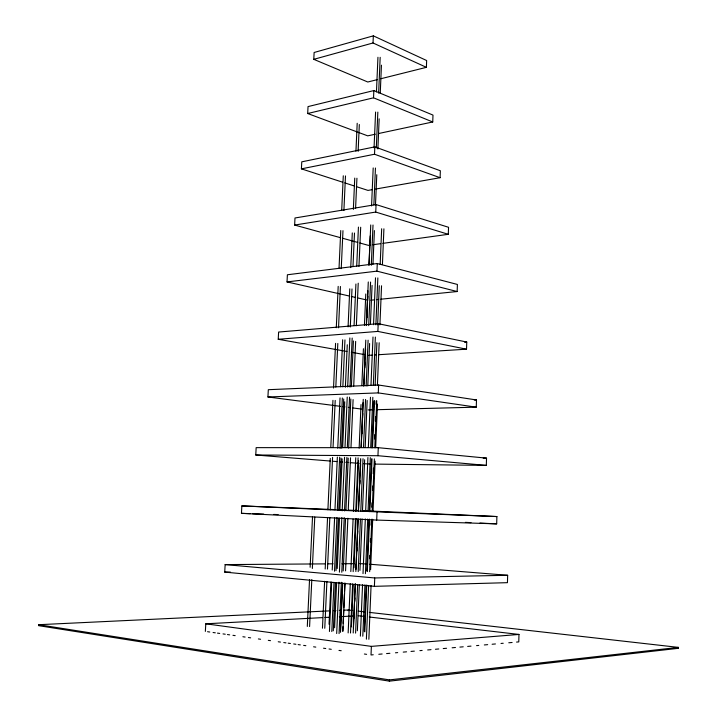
<?xml version="1.0" encoding="UTF-8"?>
<svg xmlns="http://www.w3.org/2000/svg" width="717" height="717" viewBox="0 0 717 717"><rect width="100%" height="100%" fill="white"/><g stroke="black" fill="none" stroke-linecap="round" stroke-linejoin="round"><path stroke-width="1.08" d="M330.331 610.839L38.637 624.704L38.566 625.654L389.403 681.15L678.416 648.311L678.434 647.388L369.336 612.39M369.855 564.234L507.654 575.285L507.448 582.67L374.399 586.336L224.726 572.103L225.147 564.593L325.339 563.876M369.3 617.014L518.974 634.437L518.776 641.894L516.554 642.082M328.431 509.339L241.862 505.915L241.45 513.345L376.694 520.076L496.684 523.867L496.899 516.554L362.838 510.692M374.695 464.096L486.314 465.387L486.538 458.136L378.28 447.686L256.157 447.641L255.763 454.999L330.214 461.031M378.71 354.709L466.525 349.188L466.758 342.045L378.209 323.681L278.608 332.052L278.232 339.275L346.911 351.473M377.07 409.694L476.258 407.166L476.491 399.961L378.612 385.029L268.31 389.69L267.925 396.976L340.62 406.36M380.888 299.195L457.159 291.532L457.401 284.452L377.276 263.533L287.392 274.772L287.024 281.924L349.116 295.978M375.627 189.055L440.095 177.708L440.346 170.754L374.83 146.868L301.767 161.836L301.409 168.853L342.618 182.19M382.833 243.359L448.295 234.307L448.546 227.289L376.058 204.569L294.992 217.977L294.633 225.057L340.602 237.712M380.817 78.745L426.391 67.335L426.651 60.533L373.333 35.85L314.127 52.484L313.786 59.332L367.794 82.007L377.563 79.56M378.54 133.532L432.736 121.971L432.987 115.087L373.844 90.566L308.041 106.591L307.692 113.519L367.704 135.845L375.287 134.231M389.403 681.15L389.456 679.895L678.434 647.388M368.861 639.286L371.074 585.628M486.314 465.387L377.949 455.716L378.28 447.686M518.974 634.437L371.379 646.375L371.021 654.962L373.243 654.764M376.694 520.076L377.025 511.884L241.862 505.915M374.399 586.336L374.749 577.956L507.654 575.285M353.391 627.68L355.265 584.023M355.892 569.477L358.061 519.108M358.392 511.275L360.606 459.794M363.062 402.712L361.135 447.48L363.25 399.351M363.779 385.916L365.464 346.741M366.378 325.482L367.866 290.779M368.977 265.039L370.223 235.938M353.212 632.994L355.318 583.808M355.847 571.512L358.106 518.974M358.446 511.149L360.705 458.602M363.824 385.934L365.795 340.1M366.414 325.572L368.287 281.969M369.013 265.2L370.743 224.959M371.558 205.949L373.19 167.948M374.059 147.819L375.591 112.049M376.452 91.928L377.949 57.27M354.046 618.054L354.234 613.591M354.763 601.294L354.906 597.951M356.206 567.783L356.349 564.431M356.923 551.023L357.066 547.671M357.64 534.264L357.783 530.912M359.083 500.744L359.226 497.392M359.8 483.993L359.943 480.641M360.517 467.233L360.66 463.881M361.96 433.713L362.103 430.361M362.632 418.074L362.82 413.601M364.119 383.443L364.263 380.091M364.792 367.794L365.034 362.21M365.509 351.043L365.607 348.803M366.952 317.523L367.194 311.94M367.669 300.764L367.857 296.291M440.095 177.708L374.516 154.236L374.83 146.868M355.578 633.111L357.631 585.036M358.204 571.619L360.445 519.072M360.785 511.248L363.026 458.701M363.501 447.516L365.562 399.441M366.136 386.024L368.09 340.19M368.708 325.652L370.572 282.05M371.289 265.281L373.01 225.03M373.871 204.91L375.448 168.02M376.308 147.89L377.841 112.112M378.648 93.111L380.18 57.333M357.371 630.763L359.325 584.938M359.943 570.4L362.13 518.983M362.461 511.158L364.648 459.74M365.177 447.453L367.167 400.507M367.785 385.97L369.596 343.497M370.402 324.496L372.069 285.375M372.974 264.134L374.399 230.605M375.493 204.892L376.784 174.715M377.877 149.002L379.159 118.825M380.252 93.12L381.444 65.175M448.295 234.307L375.744 212.062L376.058 204.569M360.382 636.113L362.551 584.776M363.017 573.609L365.329 518.92M365.661 511.113L367.92 457.536M368.35 447.489L370.465 397.263M370.985 384.984L373.01 336.999M373.53 324.72L375.511 277.837M457.159 291.532L376.954 271.143L377.276 263.533M362.793 636.23L364.953 584.884M365.419 573.717L367.722 519.027M368.045 511.212L370.295 457.634M370.716 447.587L372.831 397.361M373.342 385.083L375.358 337.08M375.878 324.801L377.841 277.918M364.281 631.372L366.199 585.493M366.808 570.947L368.959 519.475M369.291 511.642L371.496 459.05M371.962 447.856L373.933 400.857M364.81 631.874L366.763 584.973M367.328 571.574L369.524 519.09M369.847 511.275L372.042 458.79M372.508 447.623L374.471 400.722M375.125 385.092L376.9 342.663M377.644 324.792L379.284 285.707M380.171 264.492L381.668 228.759M466.525 349.188L377.877 331.424L378.209 323.681M369.64 558.74L369.775 555.388M370.339 541.953L370.474 538.601M371.039 525.167L371.218 520.694M371.782 507.26L371.971 502.787M372.482 490.473L372.67 486.001M373.181 473.686L373.414 468.093M374.624 439.001L374.812 434.52M375.367 421.094L375.556 416.613M376.067 404.307L376.21 400.946M366.387 639.17L368.628 585.52M369.649 571.682L371.836 519.189M372.159 511.373L374.346 458.889M374.812 447.722L376.757 400.812M377.411 385.181L379.176 342.744M379.92 324.873L381.543 285.787M382.421 264.573L383.909 228.831M370.608 569.657L372.697 519.305M373.019 511.481L375.108 461.13M375.663 447.704L377.474 404.074M476.258 407.166L378.28 392.907L378.612 385.029M336.685 633.514L338.971 582.204M339.419 572.166L341.857 517.513M342.152 510.818L344.545 457.285M344.994 447.247L347.234 397.057M347.682 387.019L349.869 337.94M350.299 326.979L351.993 288.951M352.988 266.581L354.485 233.034M355.587 208.423L356.932 178.228M358.133 151.386L359.325 124.543M339.069 633.595L341.346 582.294M341.794 572.256L344.223 517.611M344.518 510.916L346.894 457.392M347.333 447.354L349.564 397.164M350.013 387.126L352.181 338.057M340.414 631.068L342.529 583.1M340.512 632.313L342.69 583.19M343.228 570.911L345.549 518.454M345.899 510.638L348.22 458.172M348.659 448.125L350.828 399.01M351.375 386.732L353.4 340.96M354.09 325.339L355.919 284.031M356.707 266.177L358.437 227.101M342.753 631.157L342.95 626.694M343.093 623.351L343.64 611.081M343.784 607.729L344.375 594.348M344.518 590.996L344.859 583.19M342.905 631.256L345.029 583.127M345.567 570.822L347.879 518.221M348.229 510.387L350.541 457.787M350.98 447.713L353.105 399.593M353.696 386.158L355.659 341.391M356.349 325.724L358.222 283.197M358.957 266.41L360.687 227.235M348.184 610.741L348.211 609.997L352.665 610.499M426.391 67.335L373.028 42.975L373.333 35.85M348.148 632.914L350.281 583.808M350.81 571.548L353.096 519.108M353.436 511.293L355.757 457.742M432.736 121.971L373.53 97.817L373.844 90.566M350.514 633.012L352.639 583.916M353.167 571.646L355.435 519.207M355.775 511.391L358.088 457.84M351.42 626.891L353.248 584.445M353.974 567.685L356.098 518.525M356.439 510.71L358.608 460.439M359.136 448.152L361.018 404.585M361.834 385.594L363.429 348.722M364.442 325.267L365.787 293.988M322.462 628.2L324.622 581.29M325.186 569.002L327.552 517.611M327.911 509.796L330.277 458.414M330.788 447.238L332.948 400.328M333.513 388.04L335.574 343.353M336.291 327.714L338.191 286.388M339.016 268.517L340.763 230.533M341.695 210.422L343.282 175.799M324.765 628.28L326.916 581.37M327.481 569.083L329.829 517.71M330.187 509.886L332.589 457.392M333.055 447.345L335.206 400.427M335.816 387.028L337.815 343.47M338.532 327.83L340.423 286.504M341.238 268.633L342.977 230.659M343.9 210.547L345.486 175.925M329.049 624.256L330.967 582.114M329.444 631.48L331.675 582.303M332.231 570.015L334.615 517.486M334.964 509.662L337.349 457.132M337.752 448.188L340.037 397.899M340.539 386.723L342.672 339.777M331.801 631.56L334.023 582.392M334.525 571.216L336.945 517.575M337.295 509.76L339.67 457.231M340.073 448.295L342.341 398.007M342.843 386.83L344.958 339.894M333.297 630.817L335.448 582.894M336.004 570.633L338.361 518.248M338.711 510.45L341.068 458.064M341.516 448.035L343.721 399.002M334.588 627.76L336.596 583.02M337.241 568.482L339.5 518.14M339.849 510.316L342.161 458.862M342.663 447.677L344.716 401.816M345.37 387.27L347.27 344.769M348.077 326.871L349.779 288.834M350.738 267.584L352.289 232.908M353.347 209.418L354.745 178.103M355.955 151.251L357.2 123.288M307.306 626.452L309.538 579.542M310.12 567.255L312.513 516.993M309.592 626.533L311.814 579.623M312.343 568.456L314.772 517.082M205.349 631.399L205.788 623.799L322.614 617.615M313.786 59.332L373.028 42.975M307.692 113.519L373.53 97.817M301.409 168.853L374.516 154.236M372.356 189.638L367.982 190.408L356.358 186.644M294.633 225.057L375.744 212.062M370.626 245.053L368.404 245.357L359.853 243M372.84 244.748L380.61 243.672M287.024 281.924L376.954 271.143M370.94 300.199L374.256 299.867M376.461 299.643L378.675 299.419M378.8 654.28L382.134 653.985M386.58 653.59L389.905 653.295M395.461 652.802L397.684 652.604M403.241 652.111L406.575 651.816M411.011 651.421L414.345 651.135M419.902 650.642L422.125 650.444M427.682 649.952L431.016 649.656M435.452 649.261L438.786 648.966M443.231 648.571L446.566 648.276M452.122 647.792L455.456 647.496M459.893 647.101L463.227 646.806M467.672 646.411L471.006 646.116M476.563 645.623L478.786 645.425M484.333 644.942L487.668 644.646M492.113 644.251L495.447 643.956M501.004 643.463L503.226 643.266M508.774 642.773L512.108 642.477M278.232 339.275L377.877 331.424M464.535 342.197L466.758 342.045M368.708 355.345L372.042 355.13M374.265 354.996L376.488 354.852M324.837 617.498L329.282 617.256M339.302 616.728L352.647 616.02M333.683 610.687L335.923 610.579M339.275 610.418L341.507 610.31M343.748 610.203L348.211 609.997M267.925 396.976L378.28 392.907M474.26 400.032L476.491 399.961M368.153 409.918L373.727 409.774M224.726 572.103L230.3 572.032M327.561 563.858L333.127 563.813M342.036 563.75L354.279 563.661M359.844 563.625L367.633 564.055M255.763 454.999L377.949 455.716M483.186 458.109L486.538 458.136M371.343 464.051L363.546 463.729M241.45 513.345L250.341 513.65M252.563 513.722L263.677 514.089M273.67 514.43L278.115 514.582M330.654 509.42L335.09 509.599M337.313 509.688L346.194 510.038M348.408 510.128L358.401 510.522M377.025 511.884L496.899 516.554M465.387 522.352L470.979 522.63M479.915 523.06L496.684 523.867M332.428 461.21L336.873 461.569M340.208 461.838L342.43 462.026M345.764 462.295L347.987 462.474M350.21 462.653L359.1 463.37M225.147 564.593L374.749 577.956M358.222 611.126L364.89 611.879M676.194 648.06L678.416 648.311M358.213 615.724L364.863 616.503M342.816 406.647L345.02 406.933M348.328 407.364L350.532 407.641M352.728 407.928L361.538 409.066M205.788 623.799L371.379 646.375M207.563 631.713L209.767 632.027M213.083 632.502L215.288 632.815M217.502 633.129L219.707 633.443M223.023 633.909L225.237 634.222M227.441 634.545L229.646 634.859M232.962 635.325L235.176 635.638M242.902 636.741L245.115 637.054M248.423 637.53L250.636 637.843M258.371 638.937L260.576 639.25M268.31 640.353L270.515 640.666M278.25 641.769L280.455 642.082M283.771 642.557L285.975 642.871M288.189 643.185L290.394 643.499M293.71 643.965L295.915 644.278M298.129 644.592L300.333 644.906M303.649 645.381L305.854 645.694M313.589 646.797L315.803 647.11M323.528 648.213L325.742 648.527M329.049 648.993L331.263 649.306M338.989 650.409L341.202 650.722M364.397 654.021L366.602 654.334M38.637 624.704L389.456 679.895M351.267 352.244L364.353 354.565M351.294 296.48L355.65 297.465M357.828 297.958L366.548 299.93M342.744 238.295L357.711 242.418M344.734 182.88L354.243 185.954"/></g></svg>
